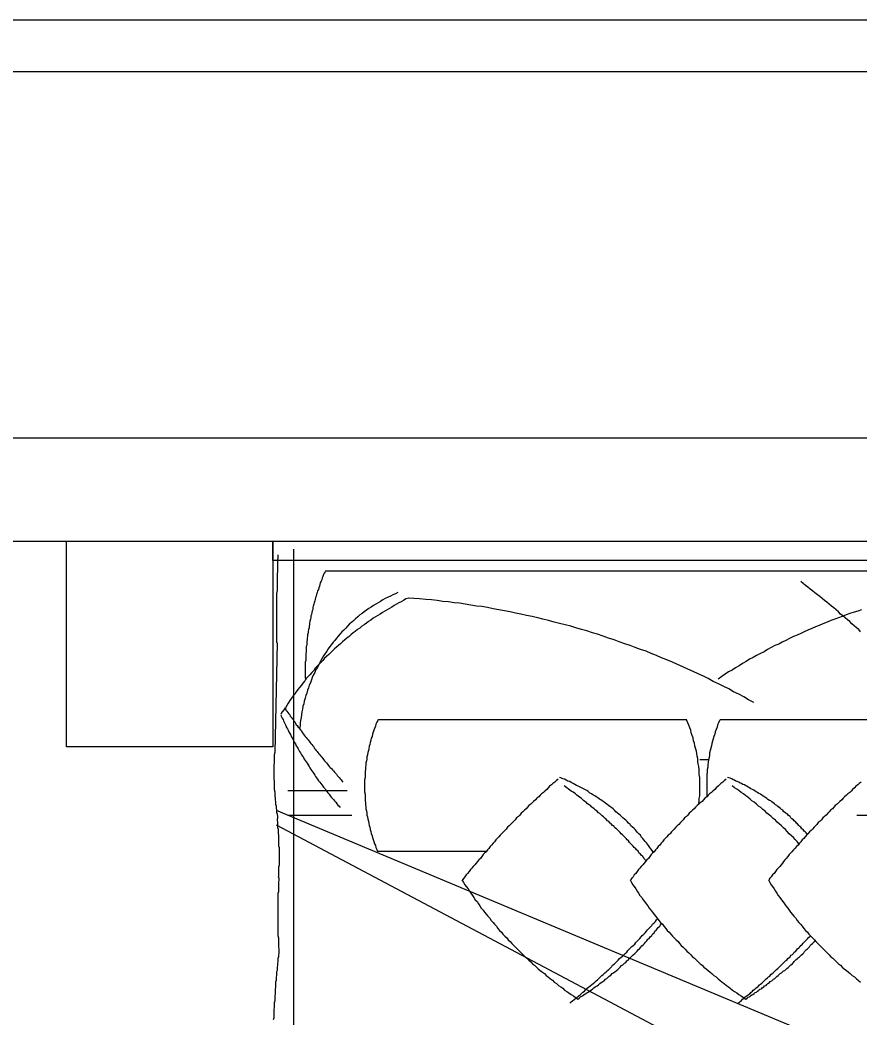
# Model space of a CAD drawing. Extents: x -454308 to 890911, y -14103 to 1343694.
# Drawn here: x 197836.2 to 197909.5, y 656784.3 to 656871.5 of the extents above; entities that cross this region are included whole.
import ezdxf

# ---------------------------------------------------------------- set-up
doc = ezdxf.new("R2010")
doc.units = 0
doc.header["$MEASUREMENT"] = 0
doc.layers.add('A-Wall', color=7, linetype='Continuous', lineweight=30)
doc.layers.add('Text', color=55, linetype='Continuous', lineweight=25)
doc.layers.add('FURN', color=250, linetype='Continuous')

# ---------------------------------------------------------------- blocks, each defined once
blk = doc.blocks.new('BD')
at = {"layer": 'FURN'}
for points in [[(166042.034, 672824.709), (166059.993, 672824.709), (166059.993, 672806.709), (166042.034, 672806.709), (166042.034, 672824.709)], [(166035.212, 672806.422), (166001.596, 672743.052)], [(166036.486, 672806.422), (166009.527, 672741.983)], [(166024.157, 672806.175), (166023.993, 672806.175), (166023.87, 672806.216), (166023.705, 672806.216), (166023.541, 672806.257), (166023.418, 672806.257), (166023.253, 672806.257), (166023.13, 672806.298), (166022.965, 672806.298), (166022.801, 672806.34), (166022.678, 672806.34), (166022.513, 672806.34), (166022.39, 672806.381), (166022.226, 672806.381), (166022.061, 672806.381), (166021.938, 672806.422), (166021.774, 672806.422), (166021.65, 672806.422), (166021.486, 672806.463), (166021.322, 672806.463), (166021.198, 672806.463), (166021.034, 672806.463), (166020.87, 672806.504), (166020.746, 672806.504), (166020.582, 672806.504), (166020.459, 672806.504), (166020.294, 672806.545), (166020.13, 672806.545), (166020.007, 672806.545), (166019.842, 672806.545), (166019.678, 672806.586), (166019.555, 672806.586), (166019.39, 672806.586), (166019.267, 672806.586), (166019.102, 672806.627), (166018.938, 672806.627), (166018.815, 672806.627), (166018.65, 672806.627), (166018.486, 672806.627), (166018.363, 672806.627), (166018.198, 672806.668)], [(166030.609, 672806.175), (166030.404, 672806.175), (166030.198, 672806.216), (166029.993, 672806.216), (166029.787, 672806.216), (166029.582, 672806.216), (166029.376, 672806.216), (166029.212, 672806.257), (166029.007, 672806.257), (166028.801, 672806.257), (166028.596, 672806.257), (166028.39, 672806.257), (166028.185, 672806.257), (166027.979, 672806.257), (166027.774, 672806.257), (166027.568, 672806.257), (166027.363, 672806.257), (166027.157, 672806.257), (166026.952, 672806.257), (166026.787, 672806.257), (166026.582, 672806.257), (166026.376, 672806.257), (166026.171, 672806.257), (166025.965, 672806.257), (166025.76, 672806.257), (166025.555, 672806.257), (166025.349, 672806.216), (166025.144, 672806.216), (166024.938, 672806.216), (166024.733, 672806.216), (166024.527, 672806.216), (166024.363, 672806.175), (166024.157, 672806.175)], [(166030.609, 672806.216), (166030.774, 672806.175), (166030.938, 672806.175), (166031.102, 672806.175), (166031.267, 672806.175), (166031.39, 672806.175), (166031.555, 672806.175), (166031.719, 672806.134), (166031.883, 672806.134), (166032.048, 672806.134), (166032.212, 672806.134), (166032.376, 672806.134), (166032.541, 672806.134), (166032.705, 672806.134), (166032.87, 672806.134), (166033.034, 672806.134), (166033.198, 672806.134), (166033.363, 672806.175), (166033.527, 672806.175), (166033.692, 672806.175), (166033.856, 672806.175), (166034.02, 672806.175), (166034.185, 672806.175), (166034.308, 672806.175), (166034.472, 672806.216), (166034.637, 672806.216), (166034.801, 672806.216), (166034.965, 672806.257), (166035.13, 672806.257), (166035.294, 672806.257), (166035.459, 672806.257), (166035.623, 672806.298), (166035.787, 672806.298)], [(166041.541, 672806.545), (166041.335, 672806.586), (166041.171, 672806.586), (166040.965, 672806.586), (166040.801, 672806.586), (166040.637, 672806.586), (166040.431, 672806.627), (166040.267, 672806.627), (166040.102, 672806.627), (166039.897, 672806.627), (166039.733, 672806.627), (166039.527, 672806.627), (166039.363, 672806.627), (166039.198, 672806.627), (166038.993, 672806.586), (166038.829, 672806.586), (166038.664, 672806.586), (166038.459, 672806.586), (166038.294, 672806.586), (166038.089, 672806.545), (166037.924, 672806.545), (166037.76, 672806.545), (166037.555, 672806.504), (166037.39, 672806.504), (166037.226, 672806.463), (166037.02, 672806.463), (166036.856, 672806.422), (166036.692, 672806.422), (166036.486, 672806.381), (166036.322, 672806.381), (166036.157, 672806.34), (166035.952, 672806.298), (166035.787, 672806.298)], [(166051.116, 672806.34), (166041.541, 672806.545)], [(166058.801, 672806.257), (166058.555, 672806.257), (166058.308, 672806.298), (166058.061, 672806.298), (166057.815, 672806.298), (166057.568, 672806.298), (166057.363, 672806.298), (166057.116, 672806.34), (166056.87, 672806.34), (166056.623, 672806.34), (166056.376, 672806.34), (166056.171, 672806.34), (166055.924, 672806.34), (166055.678, 672806.34), (166055.431, 672806.381), (166055.185, 672806.381), (166054.938, 672806.381), (166054.733, 672806.381), (166054.486, 672806.381), (166054.239, 672806.381), (166053.993, 672806.381), (166053.746, 672806.381), (166053.5, 672806.381), (166053.294, 672806.381), (166053.048, 672806.381), (166052.801, 672806.381), (166052.555, 672806.381), (166052.308, 672806.381), (166052.061, 672806.381), (166051.856, 672806.381), (166051.609, 672806.381), (166051.363, 672806.381), (166051.116, 672806.381)], [(166058.308, 672731.833), (166058.308, 672806.709), (166059.993, 672806.709), (166059.993, 672731.833), (166058.308, 672731.833)], [(166036.075, 672805.394), (166036.075, 672799.805)], [(166044.829, 672806.011), (166044.705, 672805.97), (166044.541, 672805.887), (166044.418, 672805.805), (166044.294, 672805.764), (166044.13, 672805.682), (166044.007, 672805.641), (166043.883, 672805.559), (166043.719, 672805.518), (166043.596, 672805.435), (166043.472, 672805.353), (166043.349, 672805.312), (166043.185, 672805.23), (166043.061, 672805.148), (166042.938, 672805.107), (166042.815, 672805.024), (166042.65, 672804.942), (166042.527, 672804.86), (166042.404, 672804.819), (166042.281, 672804.737), (166042.116, 672804.655), (166041.993, 672804.572), (166041.87, 672804.49), (166041.746, 672804.449), (166041.623, 672804.367), (166041.5, 672804.285), (166041.335, 672804.203), (166041.212, 672804.12), (166041.089, 672804.038), (166040.965, 672803.956), (166040.842, 672803.874), (166040.719, 672803.792), (166040.596, 672803.709), (166040.472, 672803.627), (166040.308, 672803.545), (166040.185, 672803.463), (166040.061, 672803.381), (166039.938, 672803.298), (166039.815, 672803.216), (166039.692, 672803.134), (166039.568, 672803.052), (166039.445, 672802.97), (166039.322, 672802.887), (166039.198, 672802.805), (166039.075, 672802.723), (166038.952, 672802.6), (166038.829, 672802.518), (166038.705, 672802.435), (166038.582, 672802.353), (166038.5, 672802.271), (166038.376, 672802.148), (166038.253, 672802.066), (166038.13, 672801.983), (166038.007, 672801.901), (166037.883, 672801.778), (166037.76, 672801.696), (166037.637, 672801.614), (166037.513, 672801.49), (166037.431, 672801.408), (166037.308, 672801.326), (166037.185, 672801.203), (166037.061, 672801.12), (166036.938, 672801.038), (166036.856, 672800.915), (166036.733, 672800.833)], [(166038.212, 672805.394), (166038.212, 672800.216)], [(166045.445, 672805.682), (166045.363, 672805.6), (166045.239, 672805.559), (166045.157, 672805.477), (166045.034, 672805.394), (166044.911, 672805.312), (166044.829, 672805.23), (166044.705, 672805.189), (166044.623, 672805.107), (166044.5, 672805.024), (166044.418, 672804.942), (166044.294, 672804.86), (166044.212, 672804.778), (166044.089, 672804.737), (166043.965, 672804.655), (166043.883, 672804.572), (166043.76, 672804.49), (166043.678, 672804.408), (166043.555, 672804.326), (166043.472, 672804.244), (166043.349, 672804.161), (166043.267, 672804.12), (166043.144, 672804.038), (166043.061, 672803.956), (166042.938, 672803.874), (166042.856, 672803.792), (166042.733, 672803.709), (166042.65, 672803.627), (166042.527, 672803.545), (166042.445, 672803.463), (166042.322, 672803.381), (166042.239, 672803.298), (166042.116, 672803.216), (166042.034, 672803.134), (166041.911, 672803.093), (166041.829, 672803.011), (166041.705, 672802.929), (166041.623, 672802.846), (166041.541, 672802.764), (166041.418, 672802.682), (166041.335, 672802.6), (166041.212, 672802.518), (166041.13, 672802.435), (166041.007, 672802.353), (166040.924, 672802.271), (166040.801, 672802.189), (166040.719, 672802.107), (166040.637, 672802.024), (166040.513, 672801.942), (166040.431, 672801.86), (166040.308, 672801.778), (166040.226, 672801.696), (166040.144, 672801.572), (166040.02, 672801.49), (166039.938, 672801.408), (166039.815, 672801.326), (166039.733, 672801.244), (166039.65, 672801.161), (166039.527, 672801.079), (166039.445, 672800.997), (166039.363, 672800.915), (166039.239, 672800.833), (166039.157, 672800.751), (166039.075, 672800.668), (166038.952, 672800.586)], [(166055.02, 672794.833), (166054.938, 672795.079), (166054.815, 672795.285), (166054.692, 672795.49), (166054.609, 672795.696), (166054.486, 672795.901), (166054.363, 672796.107), (166054.239, 672796.312), (166054.116, 672796.518), (166053.993, 672796.723), (166053.87, 672796.929), (166053.746, 672797.134), (166053.623, 672797.34), (166053.5, 672797.545), (166053.376, 672797.751), (166053.253, 672797.956), (166053.089, 672798.161), (166052.965, 672798.367), (166052.842, 672798.531), (166052.678, 672798.737), (166052.555, 672798.942), (166052.39, 672799.107), (166052.267, 672799.312), (166052.102, 672799.518), (166051.979, 672799.682), (166051.815, 672799.887), (166051.65, 672800.052), (166051.527, 672800.257), (166051.363, 672800.422), (166051.198, 672800.627), (166051.034, 672800.792), (166050.911, 672800.956), (166050.746, 672801.161), (166050.582, 672801.326), (166050.418, 672801.49), (166050.253, 672801.655), (166050.089, 672801.819), (166049.924, 672802.024), (166049.76, 672802.189), (166049.555, 672802.353), (166049.39, 672802.518), (166049.226, 672802.682), (166049.061, 672802.846), (166048.897, 672803.011), (166048.692, 672803.134), (166048.527, 672803.298), (166048.322, 672803.463), (166048.157, 672803.627), (166047.993, 672803.792), (166047.787, 672803.915), (166047.582, 672804.079), (166047.418, 672804.203), (166047.212, 672804.367), (166047.048, 672804.531), (166046.842, 672804.655), (166046.637, 672804.778), (166046.472, 672804.942), (166046.267, 672805.066), (166046.061, 672805.23), (166045.856, 672805.353), (166045.65, 672805.477), (166045.445, 672805.6), (166045.281, 672805.723), (166045.075, 672805.887), (166044.87, 672806.011)], [(166059.294, 672804.901), (165983.226, 672804.901)], [(166055.513, 672795.778), (166055.39, 672795.983), (166055.308, 672796.23), (166055.185, 672796.435), (166055.102, 672796.641), (166054.979, 672796.887), (166054.856, 672797.093), (166054.733, 672797.298), (166054.609, 672797.504), (166054.486, 672797.709), (166054.363, 672797.915), (166054.239, 672798.12), (166054.116, 672798.326), (166053.952, 672798.531), (166053.829, 672798.737), (166053.664, 672798.901), (166053.541, 672799.107), (166053.376, 672799.271), (166053.212, 672799.477), (166053.048, 672799.641), (166052.883, 672799.846), (166052.76, 672800.011), (166052.555, 672800.175), (166052.39, 672800.34), (166052.226, 672800.504), (166052.061, 672800.668), (166051.897, 672800.833), (166051.692, 672800.997), (166051.527, 672801.161), (166051.322, 672801.285), (166051.157, 672801.449), (166050.952, 672801.572), (166050.787, 672801.737), (166050.582, 672801.86), (166050.376, 672801.983), (166050.171, 672802.148), (166049.965, 672802.271), (166049.76, 672802.394), (166049.555, 672802.518), (166049.349, 672802.641), (166049.144, 672802.723), (166048.938, 672802.846), (166048.733, 672802.97), (166048.527, 672803.052), (166048.281, 672803.175), (166048.075, 672803.257), (166047.87, 672803.34), (166047.623, 672803.422), (166047.418, 672803.545), (166047.171, 672803.586), (166046.965, 672803.668), (166046.719, 672803.751), (166046.513, 672803.833), (166046.267, 672803.874), (166046.02, 672803.956), (166045.774, 672803.997), (166045.568, 672804.079), (166045.322, 672804.12), (166045.075, 672804.161), (166044.829, 672804.203), (166044.582, 672804.244), (166044.335, 672804.285), (166044.13, 672804.326), (166043.883, 672804.326), (166043.637, 672804.367)], [(166057.322, 672802.148), (166057.198, 672802.23), (166057.075, 672802.271), (166056.911, 672802.353), (166056.787, 672802.394), (166056.623, 672802.435), (166056.5, 672802.477), (166056.335, 672802.559), (166056.212, 672802.6), (166056.048, 672802.641), (166055.924, 672802.682), (166055.76, 672802.723), (166055.637, 672802.805), (166055.472, 672802.846), (166055.349, 672802.887), (166055.185, 672802.929), (166055.061, 672802.97), (166054.897, 672803.011), (166054.774, 672803.052), (166054.609, 672803.093), (166054.486, 672803.134), (166054.322, 672803.175), (166054.198, 672803.216), (166054.034, 672803.216), (166053.911, 672803.257), (166053.746, 672803.298), (166053.582, 672803.34), (166053.459, 672803.381), (166053.294, 672803.381), (166053.171, 672803.422), (166053.007, 672803.463), (166052.842, 672803.504), (166052.719, 672803.504), (166052.555, 672803.545), (166052.431, 672803.545), (166052.267, 672803.586), (166052.102, 672803.627), (166051.979, 672803.627), (166051.815, 672803.668), (166051.692, 672803.668), (166051.527, 672803.709), (166051.363, 672803.709), (166051.239, 672803.751), (166051.075, 672803.751), (166050.911, 672803.751), (166050.787, 672803.792), (166050.623, 672803.792), (166050.459, 672803.792), (166050.335, 672803.792), (166050.171, 672803.833), (166050.007, 672803.833), (166049.883, 672803.833), (166049.719, 672803.833), (166049.555, 672803.833), (166049.431, 672803.874), (166049.267, 672803.874), (166049.102, 672803.874), (166048.979, 672803.874), (166048.815, 672803.874), (166048.65, 672803.874), (166048.527, 672803.874), (166048.363, 672803.874), (166048.198, 672803.874), (166048.075, 672803.874), (166047.911, 672803.833)], [(166057.363, 672734.915), (166057.363, 672802.148)], [(166044.335, 672797.545), (166044.171, 672797.627), (166044.007, 672797.709), (166043.842, 672797.751), (166043.637, 672797.833), (166043.472, 672797.874), (166043.308, 672797.956), (166043.144, 672797.997), (166042.938, 672798.038), (166042.774, 672798.12), (166042.609, 672798.161), (166042.404, 672798.203), (166042.239, 672798.244), (166042.075, 672798.285), (166041.87, 672798.326), (166041.705, 672798.367), (166041.541, 672798.408), (166041.335, 672798.449), (166041.171, 672798.49), (166040.965, 672798.49), (166040.801, 672798.531), (166040.637, 672798.572), (166040.431, 672798.572), (166040.267, 672798.614), (166040.061, 672798.614), (166039.897, 672798.655), (166039.733, 672798.655), (166039.527, 672798.655), (166039.363, 672798.655), (166039.157, 672798.696), (166038.993, 672798.696), (166038.787, 672798.696), (166038.623, 672798.696), (166038.418, 672798.696), (166038.253, 672798.696), (166038.089, 672798.696), (166037.883, 672798.655), (166037.719, 672798.655), (166037.513, 672798.655), (166037.349, 672798.655), (166037.144, 672798.614), (166036.979, 672798.614), (166036.815, 672798.572), (166036.609, 672798.572), (166036.445, 672798.531), (166036.239, 672798.49), (166036.075, 672798.49), (166035.911, 672798.449), (166035.705, 672798.408), (166035.541, 672798.367), (166035.335, 672798.326), (166035.171, 672798.285), (166035.007, 672798.244), (166034.801, 672798.203), (166034.637, 672798.161), (166034.472, 672798.12), (166034.267, 672798.038), (166034.102, 672797.997), (166033.938, 672797.956), (166033.774, 672797.874), (166033.568, 672797.833), (166033.404, 672797.751), (166033.239, 672797.709), (166033.075, 672797.627), (166032.87, 672797.545)], [(166032.911, 672797.545), (166032.911, 672788.093)], [(166044.376, 672770.545), (166044.376, 672797.545)], [(166045.897, 672764.709), (166046.144, 672765.161), (166046.39, 672765.572), (166046.637, 672766.024), (166046.842, 672766.477), (166047.089, 672766.887), (166047.294, 672767.34), (166047.541, 672767.792), (166047.746, 672768.244), (166047.993, 672768.696), (166048.198, 672769.107), (166048.404, 672769.559), (166048.609, 672770.011), (166048.815, 672770.463), (166049.02, 672770.915), (166049.226, 672771.367), (166049.431, 672771.819), (166049.637, 672772.312), (166049.801, 672772.764), (166050.007, 672773.216), (166050.171, 672773.668), (166050.376, 672774.12), (166050.541, 672774.614), (166050.705, 672775.066), (166050.87, 672775.518), (166051.034, 672775.97), (166051.198, 672776.463), (166051.363, 672776.915), (166051.527, 672777.408), (166051.692, 672777.86), (166051.856, 672778.353), (166051.979, 672778.805), (166052.144, 672779.298), (166052.267, 672779.751), (166052.431, 672780.244), (166052.555, 672780.696), (166052.678, 672781.189), (166052.801, 672781.682), (166052.924, 672782.134), (166053.048, 672782.627), (166053.171, 672783.12), (166053.294, 672783.572), (166053.418, 672784.066), (166053.5, 672784.559), (166053.623, 672785.052), (166053.705, 672785.504), (166053.829, 672785.997), (166053.911, 672786.49), (166053.993, 672786.983), (166054.075, 672787.477), (166054.198, 672787.97), (166054.281, 672788.463), (166054.322, 672788.915), (166054.404, 672789.408), (166054.486, 672789.901), (166054.568, 672790.394), (166054.609, 672790.887), (166054.692, 672791.381), (166054.733, 672791.874), (166054.815, 672792.367), (166054.856, 672792.86), (166054.897, 672793.353), (166054.938, 672793.887), (166054.979, 672794.381), (166055.02, 672794.874)], [(166030.404, 672790.189), (166030.198, 672790.066), (166029.993, 672789.942), (166029.829, 672789.819), (166029.623, 672789.655), (166029.418, 672789.531), (166029.253, 672789.408), (166029.048, 672789.285), (166028.883, 672789.161), (166028.678, 672789.038), (166028.513, 672788.874), (166028.308, 672788.751), (166028.144, 672788.627), (166027.938, 672788.504), (166027.774, 672788.34), (166027.609, 672788.216), (166027.404, 672788.052), (166027.239, 672787.929), (166027.075, 672787.764), (166026.87, 672787.641), (166026.705, 672787.477), (166026.541, 672787.353), (166026.376, 672787.189), (166026.171, 672787.066), (166026.007, 672786.901), (166025.842, 672786.737), (166025.678, 672786.614), (166025.513, 672786.449), (166025.349, 672786.285), (166025.185, 672786.161), (166025.02, 672785.997), (166024.856, 672785.833), (166024.692, 672785.668), (166024.527, 672785.504), (166024.363, 672785.34), (166024.198, 672785.175), (166024.034, 672785.011), (166023.87, 672784.846), (166023.705, 672784.682), (166023.582, 672784.518), (166023.418, 672784.353), (166023.253, 672784.189), (166023.089, 672784.024), (166022.965, 672783.86), (166022.801, 672783.696), (166022.637, 672783.531), (166022.513, 672783.367), (166022.349, 672783.161), (166022.226, 672782.997), (166022.061, 672782.833), (166021.938, 672782.668), (166021.774, 672782.463), (166021.65, 672782.298), (166021.486, 672782.134), (166021.363, 672781.929), (166021.198, 672781.764), (166021.075, 672781.559), (166020.952, 672781.394), (166020.787, 672781.23), (166020.664, 672781.024), (166020.541, 672780.86), (166020.418, 672780.655), (166020.294, 672780.449), (166020.13, 672780.285), (166020.007, 672780.079)], [(166039.198, 672781.805), (166039.075, 672781.97), (166038.952, 672782.093), (166038.829, 672782.257), (166038.705, 672782.381), (166038.582, 672782.545), (166038.459, 672782.668), (166038.294, 672782.792), (166038.171, 672782.956), (166038.048, 672783.079), (166037.924, 672783.244), (166037.801, 672783.367), (166037.678, 672783.49), (166037.555, 672783.655), (166037.39, 672783.778), (166037.267, 672783.942), (166037.144, 672784.066), (166037.02, 672784.189), (166036.897, 672784.353), (166036.774, 672784.477), (166036.609, 672784.6), (166036.486, 672784.723), (166036.363, 672784.887), (166036.239, 672785.011), (166036.075, 672785.134), (166035.952, 672785.257), (166035.829, 672785.422), (166035.664, 672785.545), (166035.541, 672785.668), (166035.418, 672785.792), (166035.253, 672785.956), (166035.13, 672786.079), (166035.007, 672786.203), (166034.842, 672786.326), (166034.719, 672786.449), (166034.596, 672786.572), (166034.431, 672786.737), (166034.308, 672786.86), (166034.185, 672786.983), (166034.02, 672787.107), (166033.897, 672787.23), (166033.733, 672787.353), (166033.609, 672787.477), (166033.445, 672787.6), (166033.322, 672787.723), (166033.157, 672787.846), (166033.034, 672787.97), (166032.87, 672788.093), (166032.746, 672788.216), (166032.623, 672788.34), (166032.459, 672788.463), (166032.294, 672788.586), (166032.171, 672788.709), (166032.007, 672788.833), (166031.883, 672788.956), (166031.719, 672789.079), (166031.596, 672789.203), (166031.431, 672789.326), (166031.308, 672789.449), (166031.144, 672789.572), (166030.979, 672789.696), (166030.856, 672789.819), (166030.692, 672789.942), (166030.568, 672790.024), (166030.404, 672790.148)], [(166032.829, 672773.504), (166032.993, 672773.586), (166033.116, 672773.709), (166033.239, 672773.792), (166033.404, 672773.915), (166033.527, 672773.997), (166033.65, 672774.079), (166033.774, 672774.203), (166033.897, 672774.326), (166034.02, 672774.408), (166034.185, 672774.531), (166034.308, 672774.614), (166034.431, 672774.737), (166034.555, 672774.86), (166034.678, 672774.942), (166034.801, 672775.066), (166034.924, 672775.189), (166035.007, 672775.312), (166035.13, 672775.435), (166035.253, 672775.518), (166035.376, 672775.641), (166035.5, 672775.764), (166035.623, 672775.887), (166035.705, 672776.011), (166035.829, 672776.134), (166035.952, 672776.257), (166036.075, 672776.381), (166036.157, 672776.504), (166036.281, 672776.627), (166036.363, 672776.751), (166036.486, 672776.874), (166036.609, 672776.997), (166036.692, 672777.12), (166036.815, 672777.285), (166036.897, 672777.408), (166037.02, 672777.531), (166037.102, 672777.655), (166037.185, 672777.778), (166037.308, 672777.942), (166037.39, 672778.066), (166037.472, 672778.189), (166037.596, 672778.353), (166037.678, 672778.477), (166037.76, 672778.6), (166037.842, 672778.764), (166037.924, 672778.887), (166038.007, 672779.052), (166038.13, 672779.175), (166038.212, 672779.298), (166038.294, 672779.463), (166038.376, 672779.586), (166038.459, 672779.751), (166038.541, 672779.915), (166038.582, 672780.038), (166038.664, 672780.203), (166038.746, 672780.326), (166038.829, 672780.49), (166038.911, 672780.655), (166038.993, 672780.778), (166039.034, 672780.942), (166039.116, 672781.107), (166039.198, 672781.23), (166039.239, 672781.394), (166039.322, 672781.559), (166039.363, 672781.682)], [(166019.637, 672780.778), (166019.76, 672780.655), (166019.842, 672780.531), (166019.965, 672780.408), (166020.089, 672780.244), (166020.171, 672780.12), (166020.294, 672779.997), (166020.376, 672779.874), (166020.5, 672779.751), (166020.623, 672779.627), (166020.705, 672779.504), (166020.829, 672779.381), (166020.952, 672779.257), (166021.034, 672779.134), (166021.157, 672779.011), (166021.281, 672778.846), (166021.363, 672778.723), (166021.486, 672778.6), (166021.609, 672778.477), (166021.692, 672778.353), (166021.815, 672778.23), (166021.938, 672778.107), (166022.061, 672777.983), (166022.144, 672777.86), (166022.267, 672777.737), (166022.39, 672777.614), (166022.513, 672777.49), (166022.596, 672777.367), (166022.719, 672777.244), (166022.842, 672777.12), (166022.965, 672777.038), (166023.048, 672776.915), (166023.171, 672776.792), (166023.294, 672776.668), (166023.418, 672776.545), (166023.541, 672776.422), (166023.664, 672776.298), (166023.746, 672776.175), (166023.87, 672776.052), (166023.993, 672775.929), (166024.116, 672775.805), (166024.239, 672775.723), (166024.363, 672775.6), (166024.486, 672775.477), (166024.609, 672775.353), (166024.692, 672775.23), (166024.815, 672775.107), (166024.938, 672775.024), (166025.061, 672774.901), (166025.185, 672774.778), (166025.308, 672774.655), (166025.431, 672774.531), (166025.555, 672774.449), (166025.678, 672774.326), (166025.801, 672774.203), (166025.924, 672774.079), (166026.048, 672773.997), (166026.171, 672773.874), (166026.294, 672773.751), (166026.418, 672773.627), (166026.541, 672773.545), (166026.664, 672773.422), (166026.787, 672773.298), (166026.911, 672773.216), (166027.034, 672773.093)], [(166032.089, 672774.12), (166032.212, 672774.244), (166032.335, 672774.326), (166032.459, 672774.408), (166032.582, 672774.531), (166032.664, 672774.614), (166032.787, 672774.737), (166032.911, 672774.819), (166033.034, 672774.942), (166033.116, 672775.024), (166033.239, 672775.148), (166033.363, 672775.23), (166033.486, 672775.353), (166033.568, 672775.435), (166033.692, 672775.559), (166033.815, 672775.641), (166033.897, 672775.764), (166034.02, 672775.846), (166034.144, 672775.97), (166034.226, 672776.052), (166034.349, 672776.175), (166034.431, 672776.298), (166034.555, 672776.381), (166034.678, 672776.504), (166034.76, 672776.586), (166034.883, 672776.709), (166034.965, 672776.833), (166035.089, 672776.915), (166035.171, 672777.038), (166035.294, 672777.161), (166035.376, 672777.244), (166035.5, 672777.367), (166035.582, 672777.49), (166035.705, 672777.614), (166035.787, 672777.696), (166035.911, 672777.819), (166035.993, 672777.942), (166036.116, 672778.066), (166036.198, 672778.148), (166036.281, 672778.271), (166036.404, 672778.394), (166036.486, 672778.518), (166036.609, 672778.641), (166036.692, 672778.764), (166036.774, 672778.846), (166036.897, 672778.97), (166036.979, 672779.093), (166037.061, 672779.216), (166037.185, 672779.34), (166037.267, 672779.463), (166037.349, 672779.586), (166037.431, 672779.668), (166037.555, 672779.792), (166037.637, 672779.915), (166037.719, 672780.038), (166037.801, 672780.161), (166037.924, 672780.285), (166038.007, 672780.408), (166038.089, 672780.531), (166038.171, 672780.655), (166038.253, 672780.778), (166038.335, 672780.901), (166038.459, 672781.024), (166038.541, 672781.148), (166038.623, 672781.271)], [(166020.007, 672780.079), (166020.089, 672779.956), (166020.212, 672779.833), (166020.294, 672779.668), (166020.376, 672779.545), (166020.459, 672779.422), (166020.541, 672779.298), (166020.623, 672779.175), (166020.705, 672779.052), (166020.787, 672778.929), (166020.87, 672778.805), (166020.993, 672778.682), (166021.075, 672778.559), (166021.157, 672778.394), (166021.239, 672778.271), (166021.363, 672778.148), (166021.445, 672778.024), (166021.527, 672777.901), (166021.609, 672777.778), (166021.733, 672777.655), (166021.815, 672777.531), (166021.897, 672777.449), (166022.02, 672777.326), (166022.102, 672777.203), (166022.226, 672777.079), (166022.308, 672776.956), (166022.39, 672776.833), (166022.513, 672776.709), (166022.596, 672776.586), (166022.719, 672776.463), (166022.801, 672776.381), (166022.924, 672776.257), (166023.007, 672776.134), (166023.13, 672776.011), (166023.212, 672775.887), (166023.335, 672775.805), (166023.418, 672775.682), (166023.541, 672775.559), (166023.664, 672775.435), (166023.746, 672775.353), (166023.87, 672775.23), (166023.993, 672775.107), (166024.075, 672775.024), (166024.198, 672774.901), (166024.322, 672774.778), (166024.404, 672774.696), (166024.527, 672774.572), (166024.65, 672774.49), (166024.733, 672774.367), (166024.856, 672774.244), (166024.979, 672774.161), (166025.102, 672774.038), (166025.226, 672773.956), (166025.308, 672773.833), (166025.431, 672773.751), (166025.555, 672773.627), (166025.678, 672773.545), (166025.801, 672773.422), (166025.924, 672773.34), (166026.048, 672773.216), (166026.13, 672773.134), (166026.253, 672773.052), (166026.376, 672772.929), (166026.5, 672772.846), (166026.623, 672772.764)], [(166030.404, 672775.518), (166030.198, 672775.394), (166029.993, 672775.271), (166029.829, 672775.148), (166029.623, 672775.024), (166029.418, 672774.901), (166029.253, 672774.778), (166029.048, 672774.655), (166028.883, 672774.49), (166028.678, 672774.367), (166028.513, 672774.244), (166028.308, 672774.12), (166028.144, 672773.956), (166027.938, 672773.833), (166027.774, 672773.709), (166027.609, 672773.545), (166027.404, 672773.422), (166027.239, 672773.298), (166027.075, 672773.134), (166026.87, 672773.011), (166026.705, 672772.846), (166026.541, 672772.682), (166026.376, 672772.559), (166026.171, 672772.394), (166026.007, 672772.271), (166025.842, 672772.107), (166025.678, 672771.942), (166025.513, 672771.819), (166025.349, 672771.655), (166025.185, 672771.49), (166025.02, 672771.326), (166024.856, 672771.203), (166024.692, 672771.038), (166024.527, 672770.874), (166024.363, 672770.709), (166024.198, 672770.545), (166024.034, 672770.381), (166023.87, 672770.216), (166023.705, 672770.052), (166023.582, 672769.887), (166023.418, 672769.723), (166023.253, 672769.559), (166023.089, 672769.394), (166022.965, 672769.23), (166022.801, 672769.066), (166022.637, 672768.86), (166022.513, 672768.696), (166022.349, 672768.531), (166022.226, 672768.367), (166022.061, 672768.203), (166021.938, 672767.997), (166021.774, 672767.833), (166021.65, 672767.668), (166021.486, 672767.463), (166021.363, 672767.298), (166021.198, 672767.093), (166021.075, 672766.929), (166020.952, 672766.764), (166020.787, 672766.559), (166020.664, 672766.394), (166020.541, 672766.189), (166020.418, 672766.024), (166020.294, 672765.819), (166020.13, 672765.614), (166020.007, 672765.449)], [(166039.198, 672767.134), (166039.075, 672767.298), (166038.952, 672767.422), (166038.829, 672767.586), (166038.705, 672767.709), (166038.582, 672767.833), (166038.459, 672767.997), (166038.294, 672768.12), (166038.171, 672768.285), (166038.048, 672768.408), (166037.924, 672768.572), (166037.801, 672768.696), (166037.678, 672768.819), (166037.555, 672768.983), (166037.39, 672769.107), (166037.267, 672769.23), (166037.144, 672769.394), (166037.02, 672769.518), (166036.897, 672769.641), (166036.774, 672769.805), (166036.609, 672769.929), (166036.486, 672770.052), (166036.363, 672770.216), (166036.239, 672770.34), (166036.075, 672770.463), (166035.952, 672770.586), (166035.829, 672770.751), (166035.664, 672770.874), (166035.541, 672770.997), (166035.418, 672771.12), (166035.253, 672771.244), (166035.13, 672771.408), (166035.007, 672771.531), (166034.842, 672771.655), (166034.719, 672771.778), (166034.596, 672771.901), (166034.431, 672772.024), (166034.308, 672772.189), (166034.185, 672772.312), (166034.02, 672772.435), (166033.897, 672772.559), (166033.733, 672772.682), (166033.609, 672772.805), (166033.445, 672772.929), (166033.322, 672773.052), (166033.157, 672773.175), (166033.034, 672773.298), (166032.87, 672773.422), (166032.746, 672773.545), (166032.623, 672773.668), (166032.459, 672773.792), (166032.294, 672773.915), (166032.171, 672774.038), (166032.007, 672774.161), (166031.883, 672774.285), (166031.719, 672774.408), (166031.596, 672774.531), (166031.431, 672774.655), (166031.308, 672774.778), (166031.144, 672774.901), (166030.979, 672775.024), (166030.856, 672775.148), (166030.692, 672775.23), (166030.568, 672775.353), (166030.404, 672775.477)], [(166032.911, 672773.463), (166032.911, 672773.463)], [(166037.061, 672769.518), (166037.308, 672769.477), (166037.513, 672769.477), (166037.76, 672769.435), (166038.007, 672769.435), (166038.212, 672769.435), (166038.459, 672769.435), (166038.705, 672769.435), (166038.911, 672769.435), (166039.157, 672769.435), (166039.363, 672769.435), (166039.609, 672769.477), (166039.856, 672769.477), (166040.061, 672769.477), (166040.308, 672769.518), (166040.555, 672769.559), (166040.76, 672769.6), (166041.007, 672769.6), (166041.212, 672769.641), (166041.459, 672769.682), (166041.664, 672769.723), (166041.911, 672769.805), (166042.116, 672769.846), (166042.363, 672769.887), (166042.568, 672769.97), (166042.815, 672770.011), (166043.02, 672770.093), (166043.267, 672770.175), (166043.472, 672770.216), (166043.678, 672770.298), (166043.924, 672770.381), (166044.13, 672770.463), (166044.335, 672770.545)], [(166040.924, 672769.435), (166040.924, 672768.614)], [(166044.335, 672767.709), (166044.13, 672767.792), (166043.965, 672767.874), (166043.76, 672767.915), (166043.555, 672767.997), (166043.349, 672768.079), (166043.144, 672768.12), (166042.938, 672768.203), (166042.733, 672768.244), (166042.527, 672768.326), (166042.322, 672768.367), (166042.116, 672768.408), (166041.911, 672768.449), (166041.705, 672768.531), (166041.5, 672768.572), (166041.294, 672768.572), (166041.089, 672768.614), (166040.883, 672768.655), (166040.678, 672768.696), (166040.472, 672768.737), (166040.267, 672768.737), (166040.061, 672768.778), (166039.815, 672768.778), (166039.609, 672768.819), (166039.404, 672768.819), (166039.198, 672768.819), (166038.993, 672768.819), (166038.787, 672768.819), (166038.582, 672768.819), (166038.335, 672768.819), (166038.13, 672768.819), (166037.924, 672768.819), (166037.719, 672768.819)], [(166053.993, 672755.298), (166053.87, 672755.627), (166053.787, 672755.956), (166053.664, 672756.326), (166053.541, 672756.655), (166053.418, 672756.983), (166053.294, 672757.312), (166053.171, 672757.641), (166053.048, 672757.97), (166052.924, 672758.298), (166052.76, 672758.668), (166052.637, 672758.997), (166052.513, 672759.326), (166052.349, 672759.655), (166052.226, 672759.983), (166052.061, 672760.312), (166051.938, 672760.6), (166051.774, 672760.929), (166051.65, 672761.257), (166051.486, 672761.586), (166051.322, 672761.915), (166051.157, 672762.244), (166050.993, 672762.531), (166050.87, 672762.86), (166050.705, 672763.189), (166050.541, 672763.518), (166050.335, 672763.805), (166050.171, 672764.134), (166050.007, 672764.463), (166049.842, 672764.751), (166049.678, 672765.079), (166049.472, 672765.367), (166049.308, 672765.696), (166049.102, 672765.983), (166048.938, 672766.312), (166048.733, 672766.6), (166048.568, 672766.929), (166048.363, 672767.216), (166048.157, 672767.504), (166047.952, 672767.833)], [(166034.39, 672760.024), (166034.513, 672760.148), (166034.596, 672760.23), (166034.678, 672760.312), (166034.801, 672760.394), (166034.883, 672760.518), (166035.007, 672760.6), (166035.089, 672760.682), (166035.171, 672760.764), (166035.294, 672760.887), (166035.376, 672760.97), (166035.459, 672761.052), (166035.582, 672761.175), (166035.664, 672761.257), (166035.746, 672761.381), (166035.829, 672761.463), (166035.952, 672761.545), (166036.034, 672761.668), (166036.116, 672761.751), (166036.198, 672761.874), (166036.281, 672761.956), (166036.363, 672762.079), (166036.486, 672762.161), (166036.568, 672762.285), (166036.65, 672762.367), (166036.733, 672762.49), (166036.815, 672762.614), (166036.897, 672762.696), (166036.979, 672762.819), (166037.061, 672762.901), (166037.144, 672763.024), (166037.226, 672763.148), (166037.308, 672763.23), (166037.349, 672763.353), (166037.431, 672763.477), (166037.513, 672763.559), (166037.596, 672763.682), (166037.678, 672763.805), (166037.76, 672763.929), (166037.801, 672764.011), (166037.883, 672764.134), (166037.965, 672764.257), (166038.048, 672764.381), (166038.089, 672764.504), (166038.171, 672764.586), (166038.253, 672764.709), (166038.294, 672764.833), (166038.376, 672764.956), (166038.459, 672765.079), (166038.5, 672765.203), (166038.582, 672765.326), (166038.623, 672765.408), (166038.705, 672765.531), (166038.746, 672765.655), (166038.829, 672765.778), (166038.87, 672765.901), (166038.952, 672766.024), (166038.993, 672766.148), (166039.034, 672766.271), (166039.116, 672766.394), (166039.157, 672766.518), (166039.239, 672766.641), (166039.281, 672766.764), (166039.322, 672766.887), (166039.363, 672767.011)], [(166044.376, 672740.709), (166044.376, 672767.668)], [(166019.637, 672766.107), (166019.719, 672765.983), (166019.801, 672765.901), (166019.883, 672765.778), (166020.007, 672765.696), (166020.089, 672765.572), (166020.171, 672765.49), (166020.253, 672765.367), (166020.335, 672765.244), (166020.418, 672765.161), (166020.5, 672765.038), (166020.582, 672764.956), (166020.705, 672764.833), (166020.787, 672764.751), (166020.87, 672764.627), (166020.952, 672764.545), (166021.034, 672764.422), (166021.116, 672764.34), (166021.239, 672764.216), (166021.322, 672764.134), (166021.404, 672764.011), (166021.486, 672763.929), (166021.568, 672763.846), (166021.692, 672763.723), (166021.774, 672763.641), (166021.856, 672763.518), (166021.938, 672763.435), (166022.02, 672763.312), (166022.144, 672763.23), (166022.226, 672763.107), (166022.308, 672763.024), (166022.39, 672762.942), (166022.513, 672762.819), (166022.596, 672762.737), (166022.678, 672762.614), (166022.76, 672762.531), (166022.883, 672762.408), (166022.965, 672762.326), (166023.048, 672762.244), (166023.171, 672762.12), (166023.253, 672762.038), (166023.335, 672761.956), (166023.418, 672761.833), (166023.541, 672761.751), (166023.623, 672761.627), (166023.705, 672761.545), (166023.829, 672761.463), (166023.911, 672761.34), (166023.993, 672761.257), (166024.116, 672761.175), (166024.198, 672761.052), (166024.281, 672760.97), (166024.404, 672760.887), (166024.486, 672760.764), (166024.568, 672760.682), (166024.692, 672760.6), (166024.774, 672760.477), (166024.897, 672760.394), (166024.979, 672760.312), (166025.061, 672760.23), (166025.185, 672760.107), (166025.267, 672760.024), (166025.39, 672759.942), (166025.472, 672759.819), (166025.555, 672759.737)], [(166033.568, 672760.764), (166033.774, 672760.929), (166033.938, 672761.093), (166034.102, 672761.257), (166034.267, 672761.422), (166034.431, 672761.627), (166034.637, 672761.792), (166034.801, 672761.956), (166034.965, 672762.12), (166035.13, 672762.285), (166035.294, 672762.49), (166035.459, 672762.655), (166035.623, 672762.819), (166035.787, 672763.024), (166035.952, 672763.189), (166036.075, 672763.353), (166036.239, 672763.559), (166036.404, 672763.723), (166036.568, 672763.929), (166036.733, 672764.093), (166036.856, 672764.298), (166037.02, 672764.463), (166037.185, 672764.668), (166037.308, 672764.874), (166037.472, 672765.038), (166037.637, 672765.244), (166037.76, 672765.408), (166037.924, 672765.614), (166038.048, 672765.819), (166038.212, 672766.024), (166038.335, 672766.189), (166038.459, 672766.394), (166038.623, 672766.6)], [(166020.007, 672765.408), (166020.089, 672765.285), (166020.171, 672765.203), (166020.212, 672765.079), (166020.294, 672764.997), (166020.376, 672764.874), (166020.418, 672764.792), (166020.5, 672764.668), (166020.582, 672764.586), (166020.623, 672764.463), (166020.705, 672764.381), (166020.787, 672764.257), (166020.87, 672764.175), (166020.911, 672764.052), (166020.993, 672763.97), (166021.075, 672763.846), (166021.157, 672763.764), (166021.198, 672763.641), (166021.281, 672763.559), (166021.363, 672763.477), (166021.445, 672763.353), (166021.527, 672763.271), (166021.609, 672763.148), (166021.65, 672763.066), (166021.733, 672762.983), (166021.815, 672762.86), (166021.897, 672762.778), (166021.979, 672762.696), (166022.061, 672762.572), (166022.144, 672762.49), (166022.226, 672762.408), (166022.308, 672762.285), (166022.39, 672762.203), (166022.472, 672762.12), (166022.513, 672761.997), (166022.596, 672761.915), (166022.678, 672761.833), (166022.76, 672761.709), (166022.842, 672761.627), (166022.924, 672761.545), (166023.007, 672761.463), (166023.089, 672761.34), (166023.212, 672761.257), (166023.294, 672761.175), (166023.376, 672761.093), (166023.459, 672761.011), (166023.541, 672760.887), (166023.623, 672760.805), (166023.705, 672760.723), (166023.787, 672760.641), (166023.87, 672760.559), (166023.952, 672760.435), (166024.034, 672760.353), (166024.157, 672760.271), (166024.239, 672760.189), (166024.322, 672760.107), (166024.404, 672760.024), (166024.486, 672759.942), (166024.568, 672759.86), (166024.692, 672759.778), (166024.774, 672759.696), (166024.856, 672759.572), (166024.938, 672759.49), (166025.02, 672759.408), (166025.144, 672759.326)], [(166030.404, 672763.435), (166030.198, 672763.312), (166029.993, 672763.189), (166029.829, 672763.066), (166029.623, 672762.942), (166029.418, 672762.819), (166029.253, 672762.696), (166029.048, 672762.572), (166028.883, 672762.449), (166028.678, 672762.285), (166028.513, 672762.161), (166028.308, 672762.038), (166028.144, 672761.915), (166027.938, 672761.751), (166027.774, 672761.627), (166027.609, 672761.504), (166027.404, 672761.34), (166027.239, 672761.216), (166027.075, 672761.052), (166026.87, 672760.929), (166026.705, 672760.764), (166026.541, 672760.641), (166026.376, 672760.477), (166026.171, 672760.353), (166026.007, 672760.189), (166025.842, 672760.024), (166025.678, 672759.901), (166025.513, 672759.737), (166025.349, 672759.572), (166025.185, 672759.408), (166025.02, 672759.285), (166024.856, 672759.12), (166024.692, 672758.956), (166024.527, 672758.792), (166024.363, 672758.627), (166024.198, 672758.463), (166024.034, 672758.298), (166023.87, 672758.134), (166023.705, 672757.97), (166023.582, 672757.805), (166023.418, 672757.641), (166023.253, 672757.477), (166023.089, 672757.312), (166022.965, 672757.148), (166022.801, 672756.983), (166022.637, 672756.819), (166022.513, 672756.614), (166022.349, 672756.449), (166022.226, 672756.285), (166022.061, 672756.12), (166021.938, 672755.915), (166021.774, 672755.751), (166021.65, 672755.586), (166021.486, 672755.381)], [(166038.952, 672755.34), (166038.829, 672755.504), (166038.705, 672755.627), (166038.582, 672755.792), (166038.459, 672755.915), (166038.294, 672756.079), (166038.171, 672756.203), (166038.048, 672756.326), (166037.924, 672756.49), (166037.801, 672756.614), (166037.678, 672756.778), (166037.555, 672756.901), (166037.39, 672757.024), (166037.267, 672757.189), (166037.144, 672757.312), (166037.02, 672757.435), (166036.897, 672757.6), (166036.774, 672757.723), (166036.609, 672757.846), (166036.486, 672758.011), (166036.363, 672758.134), (166036.239, 672758.257), (166036.075, 672758.381), (166035.952, 672758.545), (166035.829, 672758.668), (166035.664, 672758.792), (166035.541, 672758.915), (166035.418, 672759.079), (166035.253, 672759.203), (166035.13, 672759.326), (166035.007, 672759.449), (166034.842, 672759.572), (166034.719, 672759.696), (166034.596, 672759.86), (166034.431, 672759.983), (166034.308, 672760.107), (166034.185, 672760.23), (166034.02, 672760.353), (166033.897, 672760.477), (166033.733, 672760.6), (166033.609, 672760.723), (166033.445, 672760.846), (166033.322, 672760.97), (166033.157, 672761.134), (166033.034, 672761.257), (166032.87, 672761.381), (166032.746, 672761.504), (166032.623, 672761.627), (166032.459, 672761.751), (166032.294, 672761.874), (166032.171, 672761.997), (166032.007, 672762.12), (166031.883, 672762.203), (166031.719, 672762.326), (166031.596, 672762.449), (166031.431, 672762.572), (166031.308, 672762.696), (166031.144, 672762.819), (166030.979, 672762.942), (166030.856, 672763.066), (166030.692, 672763.189), (166030.568, 672763.312), (166030.404, 672763.394)], [(166052.061, 672755.381), (166052.267, 672755.545), (166052.431, 672755.751), (166052.596, 672755.956), (166052.76, 672756.161), (166052.965, 672756.326), (166053.13, 672756.531), (166053.294, 672756.737), (166053.459, 672756.942), (166053.623, 672757.148), (166053.829, 672757.312), (166053.993, 672757.518), (166054.157, 672757.723), (166054.322, 672757.929), (166054.486, 672758.134), (166054.65, 672758.34), (166054.815, 672758.545), (166054.979, 672758.751), (166055.144, 672758.956), (166055.308, 672759.161), (166055.472, 672759.367), (166055.637, 672759.572), (166055.801, 672759.778), (166055.965, 672759.983), (166056.13, 672760.189), (166056.294, 672760.394), (166056.459, 672760.6)], [(166036.075, 672755.709), (166036.075, 672748.723)]]:
    blk.add_lwpolyline(points, dxfattribs=at)

msp = doc.modelspace()

# ---------------------------------------------------------------- linework, layer by layer
at = {"layer": 'A-Wall'}
for p, q in [((197447.691, 656871.479), (198165.164, 656871.479)), ((197456.691, 656866.979), (198165.164, 656866.979)), ((197807.362, 656825.979), (197972.157, 656825.979))]:
    msp.add_line(p, q, dxfattribs=at)
msp.add_lwpolyline([(197981.157, 656821.52), (197981.157, 656834.979), (197702.232, 656834.979)], dxfattribs=at)

# ---------------------------------------------------------------- block references
at = {"layer": 'Text', "rotation": 90}
msp.add_blockref('BD', (870664.958, 490765.986), dxfattribs=at)

doc.saveas('drawing.dxf')
